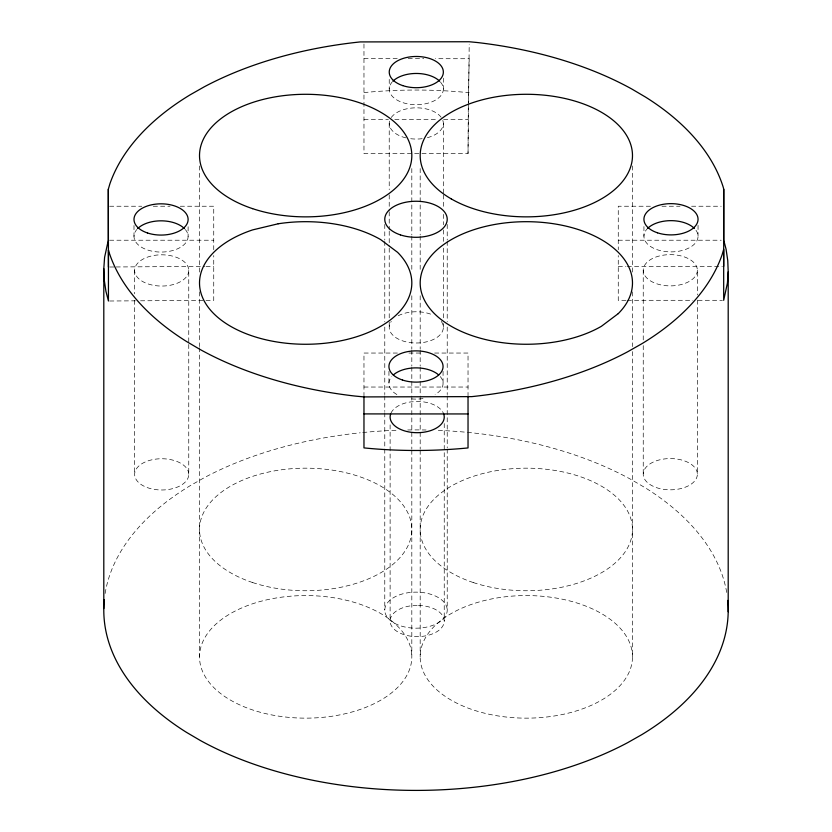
<?xml version="1.0" encoding="UTF-8"?>
<svg xmlns="http://www.w3.org/2000/svg" width="832" height="832" viewBox="0 0 832 832"><rect width="100%" height="100%" fill="white"/><g stroke="black" fill="none" stroke-linecap="round" stroke-linejoin="round"><path stroke-width="0.62" stroke-dasharray="4.16 3.12" d="M363.969 44.023L363.969 153.483L468.031 153.483L468.281 106.569M468.302 105.279L469.196 58.739L435.417 58.698M468.031 153.483L469.196 44.169M363.969 92.581C398.934 89.19 434.242 89.149 469.196 92.726M109.72 267.01L114.858 266.978M116.147 266.968L204.745 266.375M206.034 266.365L213.741 266.313M109.72 301.007L135.408 300.83M140.546 300.799L204.745 300.362M206.034 300.352L213.741 300.3L213.741 255.559M363.969 119.496L388.378 119.496M394.805 119.496L437.195 119.496M443.622 119.496L468.031 119.496M109.595 206.232L141.742 206.232M153.306 206.232L170.019 206.232M180.305 206.232L213.741 206.232L213.741 249.694M650.426 206.232L618.259 206.232L618.259 249.694M662.002 206.232L680.014 206.232M691.59 206.232L721.178 206.232M109.595 240.219L213.741 240.219M618.259 240.219L721.178 240.219M618.259 266.313L625.976 266.313M627.266 266.313L722.405 266.313M625.976 300.3L618.259 300.3L618.259 255.559M627.266 300.3L692.827 300.3M697.975 300.3L722.405 300.3M397.374 353.049L363.969 353.049L363.969 395.782M408.938 353.049L423.062 353.049M434.626 353.049L468.031 353.049L468.031 395.803M363.969 387.036L468.031 387.036M363.969 58.594L397.738 58.646M408.138 58.656L423.727 58.677M698.048 225.347L698.048 236.267M697.362 270.265A27.061 15.621 0 0 1 656.77 283.795A27.061 15.621 0 0 1 656.77 256.734A27.061 15.621 0 0 1 697.362 270.265L697.362 294.944M697.362 300.134L697.362 474.198A27.061 15.621 0 0 1 656.77 487.729A27.061 15.621 0 0 1 656.77 460.668A27.061 15.621 0 0 1 697.362 474.198M643.937 226.564L643.937 236.267M643.24 270.265L643.24 340.402M643.24 345.602L643.24 474.198M632.486 165.963L632.486 273.707M632.486 291.886L632.486 346.59M632.486 351.603L632.486 656.864A106.153 61.287 0 0 1 473.252 709.935A106.153 61.287 0 0 1 473.252 603.782A106.153 61.287 0 0 1 632.486 656.864M447.221 224.474L447.221 240.053M447.221 241.353L447.221 321.87M447.221 327.059L447.221 394.586M447.221 395.886L447.221 447.824M447.221 449.124L447.221 610.158A31.221 18.023 0 0 1 400.39 625.768A31.221 18.023 0 0 1 400.39 594.547A31.221 18.023 0 0 1 447.221 610.158M444.236 423.561L444.236 621.005M443.352 78.156L443.352 89.076M443.342 123.438L443.342 193.586M443.342 194.886L443.342 207.875M443.342 214.365L443.342 224.765M443.342 229.954L443.342 242.944M443.342 248.144L443.342 318.282M443.342 323.482L443.342 327.382M443.061 371.353L443.061 383.49M420.181 168.553L420.181 234.77M420.181 236.059L420.181 269.818M420.181 295.786L420.181 349.18M420.181 350.303L420.181 366.059M420.181 367.182L420.181 380.338M420.181 381.462L420.181 449.145M420.181 450.268L420.181 656.864M411.819 168.553L411.819 234.77M411.819 236.059L411.819 269.818M411.819 295.786L411.819 349.18M411.819 350.303L411.819 366.059M411.819 367.182L411.819 380.338M411.819 381.462L411.819 449.145M411.819 450.268L411.819 656.864A106.153 61.287 0 0 1 252.595 709.935A106.153 61.287 0 0 1 252.595 603.782A106.153 61.287 0 0 1 411.819 656.864M390.114 424.861L390.114 621.005M389.23 79.373L389.23 89.076M389.22 123.438L389.22 189.686M389.22 194.886L389.22 210.475M389.22 211.775L389.22 229.954M389.22 231.254L389.22 246.844M389.22 248.144L389.22 320.882M389.22 322.182L389.22 327.382M388.939 371.353L388.939 383.49M384.779 224.474L384.779 240.053M384.779 241.353L384.779 321.87M384.779 327.059L384.779 394.586M384.779 395.886L384.779 411.466M384.779 412.766L384.779 447.824M384.779 449.124L384.779 610.158M199.514 165.963L199.514 273.707M199.514 291.886L199.514 346.59M199.514 347.714L199.514 656.864M188.76 270.431A27.061 15.621 0 0 1 148.169 283.962A27.061 15.621 0 0 1 148.169 256.901A27.061 15.621 0 0 1 188.76 270.431L188.76 343.169M188.76 344.469L188.76 474.365A27.061 15.621 0 0 1 148.169 487.895A27.061 15.621 0 0 1 148.169 460.834A27.061 15.621 0 0 1 188.76 474.365M188.115 226.741L188.115 236.444M134.649 270.431L134.649 293.81M134.649 300.3L134.649 474.365M133.994 225.524L133.994 236.444M105.123 593.497A312.208 180.253 0 0 1 190.289 485.618L204.287 477.672A312.208 180.253 0 0 1 360.194 432.806M362.773 432.536A312.208 180.253 0 0 1 397.914 430.206M407.711 429.967A312.208 180.253 0 0 1 426.098 429.998M438.339 430.362A312.208 180.253 0 0 1 631.717 479.846L645.455 487.916A312.208 180.253 0 0 1 726.981 594.142M442.822 120.39A27.061 15.621 0 0 1 424.414 138.341M422.146 138.694A27.061 15.621 0 0 1 409.282 138.528M405.922 137.873A27.061 15.621 0 0 1 390.146 119.402M391.279 117.468A27.061 15.621 0 0 1 418.049 107.858A27.061 15.621 0 0 1 442.416 119.402M391.04 413.026A27.061 15.621 0 0 1 410.176 401.981L417.175 401.45A27.061 15.621 0 0 1 443.31 413.026M440.263 376.574A27.061 15.621 0 0 1 435.136 394.534M422.999 398.58A27.061 15.621 0 0 1 409.001 398.58M396.864 394.534A27.061 15.621 0 0 1 391.737 376.574M185.318 229.538A27.061 15.621 0 0 1 161.054 252.065A27.061 15.621 0 0 1 136.791 229.538M440.554 82.17A27.061 15.621 0 0 1 416.291 104.707A27.061 15.621 0 0 1 392.028 82.17M695.989 230.287A27.061 15.621 0 0 1 669.219 251.857A27.061 15.621 0 0 1 647.556 228.457M441.282 321.402A27.061 15.621 0 0 1 416.281 343.002A27.061 15.621 0 0 1 391.279 321.402M398.174 315.775A27.061 15.621 0 0 1 432.182 314.735M417.175 605.384L410.176 605.914A27.061 15.621 0 0 0 396.448 631.051A27.061 15.621 0 0 0 441.698 627.609A27.061 15.621 0 0 0 417.175 605.384M473.252 582.535A106.153 61.287 0 0 0 632.486 529.454A106.153 61.287 0 0 0 473.252 476.382A106.153 61.287 0 0 0 473.252 582.535M252.595 582.535A106.153 61.287 0 0 0 411.819 529.454A106.153 61.287 0 0 0 252.595 476.382A106.153 61.287 0 0 0 252.595 582.535"/><path stroke-width="1.25" d="M723.684 266.313L723.746 189.238L723.185 187.054A312.208 180.253 0 0 0 645.455 97.042L631.717 88.962A312.208 180.253 0 0 0 477.194 42.515L469.196 41.746L360.194 41.922A312.208 180.253 0 0 0 204.287 86.798L190.289 94.734A312.208 180.253 0 0 0 109.845 183.945L108.316 189.238L108.316 240.219L104.593 257.358L103.802 268.674L103.802 608.566M723.746 189.238L723.746 240.219L726.076 249.236L727.75 260.52L728.198 271.846L727.407 283.161L723.684 300.3L723.684 249.319L722.155 254.602A312.208 180.253 0 0 1 641.711 343.814L627.713 351.749A312.208 180.253 0 0 1 471.806 396.625L363.969 396.916L354.806 396.032A312.208 180.253 0 0 1 200.283 349.586L186.545 341.505A312.208 180.253 0 0 1 108.815 251.493L108.441 250.026L108.441 301.007L105.924 291.283L104.25 279.999L103.802 268.674M363.969 413.91L468.031 413.951M108.316 189.238L108.441 267.02M728.198 271.846L728.198 611.738M468.031 396.947L468.031 447.938C433.462 451.287 398.538 451.37 363.969 447.897L363.969 396.916M727.75 600.413A312.208 180.253 0 0 1 641.711 734.698L627.713 742.633A312.208 180.253 0 0 1 200.283 740.459L186.545 732.389A312.208 180.253 0 0 1 104.312 599.768M443.716 414.014A27.061 15.621 0 0 1 417.175 432.692A27.061 15.621 0 0 1 390.645 414.014M393.307 374.982A27.061 15.621 0 0 1 438.693 374.982M137.623 228.634A27.061 15.621 0 0 1 184.486 228.634M392.86 81.266A27.061 15.621 0 0 1 439.722 81.266M647.556 228.457A27.061 15.621 0 0 1 694.418 228.457M618.259 313.622L601.39 326.31A106.153 61.287 0 0 1 426.587 303.94A106.153 61.287 0 0 1 535.59 221.926A106.153 61.287 0 0 1 618.259 313.622M278.19 223.777L252.595 229.902A106.153 61.287 0 0 0 213.741 313.622A106.153 61.287 0 0 0 358.748 336.055A106.153 61.287 0 0 0 397.592 252.335L380.723 239.637A106.153 61.287 0 0 0 278.19 223.777M252.595 208.655A106.153 61.287 0 0 0 411.819 155.574A106.153 61.287 0 0 0 252.595 102.502A106.153 61.287 0 0 0 252.595 208.655M451.277 198.91A106.153 61.287 0 0 0 628.867 171.434A106.153 61.287 0 0 0 498.857 96.377A106.153 61.287 0 0 0 451.277 198.91M400.39 234.884A31.221 18.023 0 0 0 447.221 219.274A31.221 18.023 0 0 0 400.39 203.663A31.221 18.023 0 0 0 400.39 234.884M402.47 380.026A27.061 15.621 0 0 0 443.061 366.496A27.061 15.621 0 0 0 402.47 352.966A27.061 15.621 0 0 0 402.47 380.026M657.457 232.804A27.061 15.621 0 0 0 698.048 219.274A27.061 15.621 0 0 0 657.457 205.743A27.061 15.621 0 0 0 657.457 232.804M402.761 85.613A27.061 15.621 0 0 0 443.352 72.082A27.061 15.621 0 0 0 402.761 58.562A27.061 15.621 0 0 0 402.761 85.613M147.524 232.981A27.061 15.621 0 0 0 188.115 219.45A27.061 15.621 0 0 0 147.524 205.92A27.061 15.621 0 0 0 147.524 232.981"/></g></svg>
